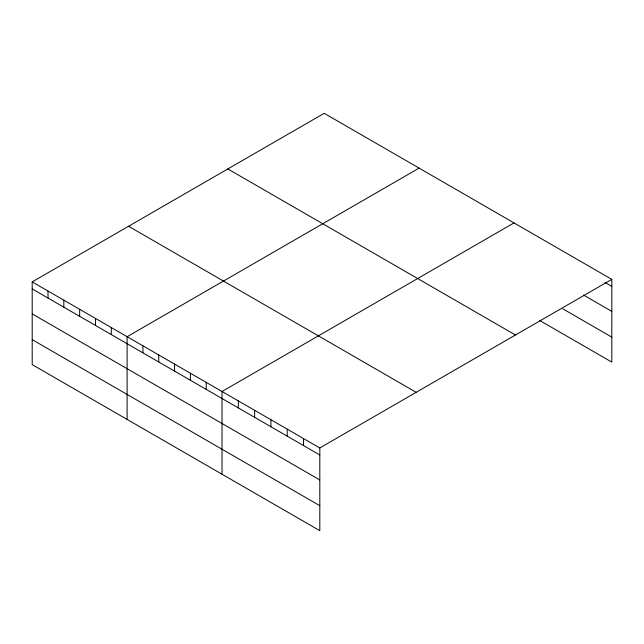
<?xml version="1.0" encoding="UTF-8"?>
<svg xmlns="http://www.w3.org/2000/svg" width="644" height="644" viewBox="0 0 644 644"><rect width="100%" height="100%" fill="white"/><g stroke="black" fill="none" stroke-linecap="round" stroke-linejoin="round"><path stroke-width="0.97" d="M611.8 279.375L319.81 447.95L319.81 530.68L32.2 364.625L32.2 281.895L324.19 113.32L611.8 279.375L611.8 362.105L539.744 320.503M419.099 168.116L127.11 336.699L127.11 419.421M514.009 222.913L222.027 391.496L222.027 474.226M604.941 282.426L611.8 286.395M583.496 295.033L611.8 311.374M562.904 308.887L611.8 337.118M227.831 168.953L515.442 335.001M128.559 226.269L416.169 392.317M32.2 281.895L319.81 447.95M32.2 288.914L319.81 454.97M32.2 313.902L319.81 479.949M32.2 339.646L319.81 505.693M303.517 438.54L303.517 445.559M287.216 429.129L287.216 436.149M270.915 419.719L270.915 426.739M254.622 410.309L254.622 417.328M238.32 400.906L238.32 407.918M206.209 382.359L206.209 389.379M190.391 373.23L190.391 380.242M174.564 364.093L174.564 371.113M158.746 354.965L158.746 361.976M142.928 345.828L142.928 352.848M111.291 327.563L111.291 334.582M95.473 318.434L95.473 325.445M79.655 309.297L79.655 316.317M63.837 300.168L63.837 307.18M48.018 291.032L48.018 298.051"/></g></svg>
